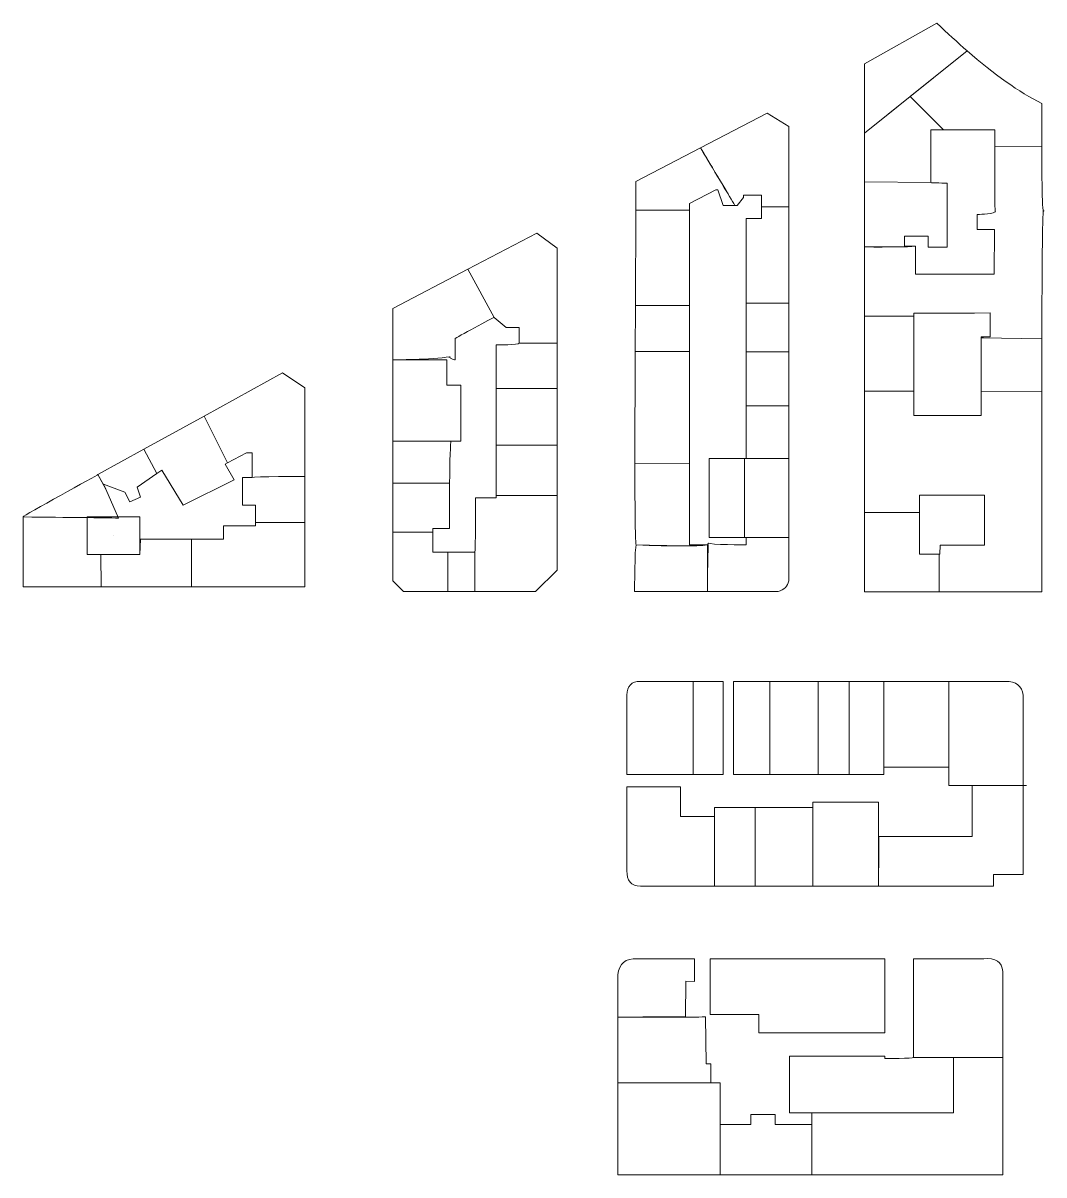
# Model space of a CAD drawing. Header units: inches. Extents: x 13 to 425, y 27 to 366.
# Drawn here: x 13.1 to 207.9, y 26.7 to 246.3 of the extents above; entities that cross this region are included whole.
import ezdxf

# ---------------------------------------------------------------- set-up
doc = ezdxf.new("R2010")
doc.units = ezdxf.units.IN
doc.header["$MEASUREMENT"] = 0
doc.layers.add('BUILDINGS', color=7, linetype='Continuous')

msp = doc.modelspace()

# ---------------------------------------------------------------- linework, layer by layer
at = {"layer": 'BUILDINGS', "color": 250, "lineweight": 13, "true_color": 0x231f20}
for p, q in [((182.37, 232.33), (173.63, 225.33)), ((188.72, 225.97), (182.37, 232.33)), ((173.63, 225.33), (173.63, 216.09)), ((186.29, 215.93), (186.29, 225.97)), ((186.29, 225.97), (188.72, 225.97)), ((173.63, 216.09), (186.29, 215.93)), ((154.03, 211.29), (154.03, 209.07)), ((159.2, 211.29), (154.03, 211.29)), ((159.2, 192.93), (159.2, 211.29)), ((130, 210.66), (129.95, 192.47)), ((140.24, 210.66), (130, 210.66)), ((140.24, 192.47), (140.24, 210.66)), ((154.03, 209.07), (151.05, 209.07)), ((151.05, 209.07), (151.05, 192.93)), ((111.1, 206.25), (97.97, 199.41)), ((115, 203.43), (111.1, 206.25)), ((115, 185.27), (115, 203.43)), ((97.97, 199.41), (103, 190.2)), ((129.95, 192.47), (129.92, 183.68)), ((129.95, 192.47), (140.24, 192.47)), ((140.24, 192.47), (129.95, 192.47)), ((140.24, 183.68), (140.24, 192.47)), ((151.05, 192.93), (151.05, 183.67)), ((159.2, 192.93), (151.05, 192.93)), ((151.05, 192.93), (159.2, 192.93)), ((159.2, 183.67), (159.2, 192.93)), ((103, 190.2), (105.26, 188.25)), ((173.63, 190.42), (173.63, 176.15)), ((183.07, 190.42), (173.63, 190.42)), ((183.07, 191), (194.64, 191)), ((183.07, 171.48), (183.07, 191)), ((183.07, 176.12), (183.07, 190.42)), ((194.64, 191), (197.64, 191.06)), ((197.64, 191.06), (197.64, 186.52)), ((105.26, 188.25), (107.76, 188.25)), ((107.76, 188.25), (107.76, 185.27)), ((107.76, 185.27), (115, 185.27)), ((197.64, 186.52), (195.92, 186.52)), ((195.92, 186.52), (195.92, 171.48)), ((129.92, 183.68), (129.85, 162.38)), ((129.92, 183.68), (140.24, 183.68)), ((140.24, 183.68), (129.92, 183.68)), ((140.24, 162.37), (140.24, 183.68)), ((151.05, 183.67), (151.05, 173.33)), ((159.2, 183.67), (151.05, 183.67)), ((151.05, 183.67), (159.2, 183.67)), ((159.2, 173.33), (159.2, 183.67)), ((93.97, 182.11), (83.63, 182.12)), ((83.63, 182.12), (83.63, 166.59)), ((93.97, 177.27), (93.97, 182.11)), ((96.63, 177.27), (93.97, 177.27)), ((96.63, 166.58), (96.63, 177.27)), ((103.39, 176.63), (103.39, 165.82)), ((115, 176.63), (103.39, 176.63)), ((115, 165.82), (115, 176.63)), ((173.63, 176.15), (183.07, 176.12)), ((173.63, 152.98), (173.63, 176.15)), ((173.63, 176.15), (183.07, 176.12)), ((183.07, 176.12), (183.07, 171.48)), ((195.92, 171.48), (195.92, 176.07)), ((195.92, 176.07), (207.49, 176.03)), ((207.49, 176.03), (207.49, 137.86)), ((47.62, 171.37), (36.15, 165.05)), ((52.12, 162.47), (47.62, 171.37)), ((151.05, 173.33), (151.05, 163.31)), ((159.2, 173.33), (151.05, 173.33)), ((151.05, 173.33), (159.2, 173.33)), ((159.2, 163.32), (159.2, 173.33)), ((183.07, 171.48), (195.92, 171.48)), ((195.92, 171.48), (183.07, 171.48)), ((36.15, 165.05), (27.37, 160.22)), ((38.64, 160.46), (36.15, 165.05)), ((36.15, 165.05), (38.64, 160.46)), ((83.63, 166.59), (94.77, 166.58)), ((94.77, 166.58), (96.63, 166.58)), ((103.39, 165.82), (103.39, 156.24)), ((115, 165.82), (103.39, 165.82)), ((103.39, 165.82), (115, 165.82)), ((115, 156.24), (115, 165.82)), ((151.05, 163.31), (159.2, 163.32)), ((34.86, 157.84), (38.64, 160.46)), ((38.64, 160.46), (39.55, 161.1)), ((39.55, 161.1), (43.65, 154.38)), ((51.64, 162.21), (52.12, 162.47)), ((53.38, 159.23), (51.64, 162.21)), ((129.85, 162.38), (140.24, 162.37)), ((27.37, 160.22), (28.85, 157.48)), ((28.85, 157.48), (28.42, 158.43)), ((28.42, 158.43), (32.52, 156.88)), ((43.65, 154.38), (53.38, 159.23)), ((32.52, 156.88), (33.47, 155.01)), ((35.5, 155.93), (34.86, 157.84)), ((103.39, 156.24), (115, 156.24)), ((184.17, 156.28), (184.17, 145.02)), ((196.55, 156.28), (184.17, 156.28)), ((196.55, 146.78), (196.55, 156.28)), ((33.47, 155.01), (35.5, 155.93)), ((25.32, 152), (13.08, 152.15)), ((13.08, 152.15), (13.08, 138.84)), ((25.32, 152.19), (35.34, 152.19)), ((25.32, 144.96), (25.32, 152.19)), ((25.32, 152.19), (25.32, 152.19)), ((25.32, 144.96), (25.32, 152)), ((35.34, 152.19), (35.34, 144.96)), ((184.17, 152.98), (173.63, 152.98)), ((173.63, 152.98), (184.17, 152.98)), ((173.63, 137.86), (173.63, 152.98)), ((184.17, 145.02), (184.17, 152.98)), ((184.17, 152.98), (184.17, 145.02)), ((57.44, 150.44), (51.32, 150.44)), ((51.32, 150.44), (51.32, 147.94)), ((57.44, 151.09), (57.44, 150.44)), ((66.86, 151.08), (57.44, 151.09)), ((66.86, 138.84), (66.86, 151.08)), ((30.33, 148.58), (30.33, 148.58)), ((35.5, 147.94), (35.34, 144.96)), ((45.23, 147.94), (35.5, 147.94)), ((45.23, 138.84), (45.23, 147.94)), ((51.32, 147.94), (45.23, 147.94)), ((45.23, 147.94), (45.23, 138.84)), ((91.31, 149.22), (83.63, 149.22)), ((83.63, 149.22), (83.63, 139.95)), ((91.31, 145.43), (91.31, 149.22)), ((94.14, 145.43), (91.31, 145.43)), ((94.14, 145.43), (94.13, 137.92)), ((94.13, 137.92), (94.14, 145.43)), ((99.29, 145.43), (94.14, 145.43)), ((99.29, 137.92), (99.29, 145.43)), ((187.89, 145.02), (184.17, 145.02)), ((184.17, 145.02), (187.89, 145.02)), ((184.17, 145.02), (188.02, 145.02)), ((187.89, 137.86), (187.89, 145.02)), ((187.89, 145.02), (187.89, 137.86)), ((188.02, 145.02), (188.08, 146.78)), ((188.08, 146.78), (196.55, 146.78)), ((27.93, 144.96), (25.32, 144.96)), ((35.34, 144.96), (25.32, 144.96)), ((35.34, 144.96), (27.93, 144.96)), ((27.93, 144.96), (27.97, 138.84)), ((27.97, 138.84), (27.93, 144.96)), ((13.08, 138.84), (27.97, 138.84)), ((27.97, 138.84), (45.23, 138.84)), ((45.23, 138.84), (66.86, 138.84)), ((83.63, 139.95), (85.66, 137.92)), ((85.66, 137.92), (94.13, 137.92)), ((94.13, 137.92), (99.29, 137.92)), ((187.89, 137.86), (173.63, 137.86)), ((207.49, 137.86), (187.89, 137.86)), ((145.05, 96.74), (145.04, 81.73)), ((152.78, 96.74), (145.05, 96.74)), ((152.78, 81.73), (152.78, 96.74)), ((145.04, 81.73), (152.78, 81.73)), ((144.22, 57.24), (144.23, 67.89)), ((144.23, 67.89), (177.55, 67.89)), ((177.55, 67.89), (177.55, 53.78)), ((153.51, 57.24), (144.22, 57.24)), ((153.51, 53.78), (153.51, 57.24)), ((177.55, 53.78), (153.51, 53.78)), ((190.65, 38.49), (190.65, 49.05)), ((190.65, 49.05), (200.03, 49.05)), ((200.03, 49.05), (200.03, 26.65)), ((126.56, 44.22), (146.14, 44.22)), ((126.56, 26.65), (126.56, 44.22)), ((146.14, 44.22), (146.14, 26.65)), ((151.96, 36.3), (151.96, 38.21)), ((151.96, 38.21), (156.6, 38.21)), ((156.6, 38.21), (156.6, 36.3)), ((163.61, 26.65), (163.61, 38.49)), ((163.61, 38.49), (190.65, 38.49)), ((146.14, 26.65), (146.14, 36.3)), ((146.14, 36.3), (151.96, 36.3)), ((156.6, 36.3), (163.61, 36.3)), ((163.61, 36.3), (163.61, 26.65)), ((146.14, 26.65), (126.56, 26.65)), ((163.61, 26.65), (146.14, 26.65)), ((200.03, 26.65), (163.61, 26.65))]:
    msp.add_line(p, q, dxfattribs=at)
for points in [[(187.47, 246.35), (187.47, 246.35), (173.63, 238.58), (173.63, 238.58)], [(193.25, 241.03), (191.38, 242.66), (189.45, 244.43), (187.47, 246.35)], [(173.63, 225.33), (173.63, 225.33), (193.25, 241.03), (193.25, 241.03)], [(193.25, 241.03), (193.25, 241.03), (182.37, 232.33), (182.37, 232.33)], [(207.49, 231.02), (203.13, 233.18), (198.4, 236.55), (193.25, 241.03)], [(173.63, 238.58), (173.63, 238.58), (173.63, 225.33), (173.63, 225.33)], [(182.37, 232.33), (182.37, 232.33), (188.72, 225.97), (188.72, 225.97)], [(207.49, 222.84), (207.49, 222.84), (207.49, 231.02), (207.49, 231.02)], [(155.06, 229.13), (155.06, 229.13), (142.36, 222.53), (142.36, 222.53)], [(159.2, 226.64), (159.2, 226.64), (155.06, 229.13), (155.06, 229.13)], [(159.2, 211.29), (159.2, 211.29), (159.2, 226.64), (159.2, 226.64)], [(188.72, 225.97), (188.72, 225.97), (198.51, 225.97), (198.51, 225.97)], [(198.51, 225.97), (198.51, 225.97), (198.51, 224.69), (198.5, 222.83)], [(142.36, 222.53), (142.36, 222.53), (130.02, 216.12), (130.02, 216.12)], [(148.92, 211.58), (147.87, 213.32), (145.71, 216.93), (142.36, 222.53)], [(142.36, 222.53), (145.64, 217.08), (147.86, 213.37), (148.92, 211.58)], [(207.49, 222.84), (207.49, 222.84), (198.5, 222.83), (198.5, 222.83)], [(198.5, 222.83), (198.5, 222.83), (207.49, 222.84), (207.49, 222.84)], [(198.5, 222.83), (198.5, 218.5), (198.51, 211.13), (198.6, 210.32)], [(207.78, 210.49), (207.49, 210.72), (207.49, 222.84), (207.49, 222.84)], [(130.02, 216.12), (130.02, 216.12), (130, 210.66), (130, 210.66)], [(186.29, 215.93), (186.29, 215.93), (173.63, 216.09), (173.63, 216.09)], [(173.63, 216.09), (173.63, 216.09), (173.63, 203.64), (173.63, 203.64)], [(189.41, 215.83), (189.41, 215.83), (186.29, 215.83), (186.29, 215.93)], [(189.41, 203.61), (189.41, 203.61), (189.41, 215.83), (189.41, 215.83)], [(140.24, 211.96), (140.24, 211.96), (145.27, 214.56), (145.27, 214.56)], [(145.27, 214.56), (145.27, 214.56), (145.64, 214.56), (145.64, 214.56)], [(145.64, 214.56), (145.64, 214.56), (146.68, 211.58), (146.68, 211.58)], [(150.57, 213.09), (150.57, 213.09), (150.57, 213.49), (150.57, 213.49)], [(150.57, 213.49), (150.57, 213.49), (150.81, 213.49), (151.05, 213.49)], [(151.05, 213.49), (151.05, 213.49), (154.03, 213.49), (154.03, 213.49)], [(154.03, 213.49), (154.03, 213.49), (154.03, 211.29), (154.03, 211.29)], [(140.24, 210.66), (140.24, 210.66), (140.24, 211.96), (140.24, 211.96)], [(146.68, 211.58), (146.68, 211.58), (148.92, 211.58), (148.92, 211.58)], [(148.92, 211.58), (148.92, 211.58), (149.34, 211.58), (149.34, 211.58)], [(149.34, 211.58), (149.34, 211.58), (150.57, 213.09), (150.57, 213.09)], [(154.03, 211.29), (154.03, 211.29), (159.2, 211.29), (159.2, 211.29)], [(130, 210.66), (130, 210.66), (140.24, 210.66), (140.24, 210.66)], [(198.6, 210.32), (197.69, 209.84), (195.17, 209.84), (195.17, 209.84)], [(195.17, 209.84), (195.17, 209.84), (195.17, 206.96), (195.17, 206.96)], [(198.6, 210.32), (198.6, 210.32), (198.61, 210.34), (198.62, 210.35)], [(198.62, 210.35), (198.61, 210.34), (198.61, 210.34), (198.6, 210.32)], [(198.62, 210.35), (198.7, 210.43), (198.65, 210.38), (198.62, 210.35)], [(207.5, 186.12), (207.52, 195.48), (207.55, 208.25), (207.78, 210.49)], [(207.78, 210.49), (207.78, 210.49), (207.79, 210.49), (207.79, 210.5)], [(207.79, 210.5), (207.78, 210.49), (207.78, 210.49), (207.78, 210.49)], [(207.79, 210.5), (207.82, 210.52), (207.86, 210.55), (207.88, 210.57)], [(207.88, 210.57), (207.87, 210.56), (207.84, 210.53), (207.79, 210.5)], [(207.88, 210.57), (207.89, 210.58), (207.9, 210.58), (207.9, 210.59)], [(207.9, 210.59), (207.9, 210.58), (207.89, 210.58), (207.88, 210.57)], [(207.9, 210.59), (207.9, 210.59), (207.9, 210.59), (207.9, 210.59)], [(195.17, 206.96), (195.17, 206.96), (198.44, 206.96), (198.44, 206.96)], [(198.44, 206.96), (198.44, 206.96), (198.41, 198.44), (198.41, 198.44)], [(181.29, 203.8), (181.29, 203.8), (181.29, 205.69), (181.29, 205.69)], [(181.29, 205.69), (181.29, 205.69), (185.78, 205.69), (185.78, 205.69)], [(185.78, 205.69), (185.78, 205.69), (185.78, 203.61), (185.78, 203.61)], [(173.63, 203.64), (178.48, 203.64), (181.77, 203.64), (183.36, 203.8)], [(183.36, 203.8), (181.81, 203.62), (178.61, 203.62), (173.63, 203.64)], [(173.63, 203.64), (173.63, 203.64), (173.63, 190.42), (173.63, 190.42)], [(183.36, 203.8), (183.36, 203.8), (181.29, 203.8), (181.29, 203.8)], [(183.36, 198.44), (183.36, 198.44), (183.36, 203.8), (183.36, 203.8)], [(185.78, 203.61), (185.78, 203.61), (189.41, 203.61), (189.41, 203.61)], [(97.97, 199.41), (97.97, 199.41), (83.63, 191.93), (83.63, 191.93)], [(103, 190.2), (103, 190.2), (97.97, 199.41), (97.97, 199.41)], [(198.41, 198.44), (198.41, 198.44), (183.36, 198.44), (183.36, 198.44)], [(83.63, 191.93), (83.63, 191.93), (83.63, 182.12), (83.63, 182.12)], [(95.56, 186.22), (95.56, 186.22), (102.91, 190.27), (103, 190.2)], [(102.98, 190.22), (102.98, 190.21), (102.98, 190.21), (103, 190.2)], [(103, 190.2), (103, 190.2), (102.99, 190.21), (102.98, 190.22)], [(173.63, 190.42), (173.63, 190.42), (183.07, 190.42), (183.07, 190.42)], [(183.07, 190.42), (183.07, 190.42), (183.07, 191), (183.07, 191)], [(183.07, 191), (183.07, 191), (194.64, 191), (194.64, 191)], [(194.64, 191), (194.64, 191), (197.64, 191.06), (197.64, 191.06)], [(197.64, 191.06), (197.64, 191.06), (197.64, 186.52), (197.64, 186.52)], [(95.56, 182.12), (95.56, 182.12), (95.56, 186.22), (95.56, 186.22)], [(107.76, 185.27), (107.76, 184.95), (103.39, 184.95), (103.39, 184.95)], [(103.39, 184.95), (103.39, 184.95), (103.39, 176.63), (103.39, 176.63)], [(115, 185.27), (115, 185.27), (107.76, 185.27), (107.76, 185.27)], [(115, 176.63), (115, 176.63), (115, 185.27), (115, 185.27)], [(197.64, 186.52), (197.64, 186.52), (196.27, 186.52), (195.92, 186.34)], [(195.92, 186.34), (195.92, 186.34), (195.92, 176.07), (195.92, 176.07)], [(207.5, 186.12), (207.5, 186.12), (195.92, 186.34), (195.92, 186.34)], [(195.92, 186.34), (195.92, 186.34), (207.5, 186.12), (207.5, 186.12)], [(207.49, 176.03), (207.49, 176.03), (207.49, 180.44), (207.5, 186.12)], [(83.63, 182.12), (83.63, 182.12), (91.13, 182.12), (94.5, 182.71)], [(94.5, 182.71), (94.42, 182.6), (94.39, 182.55), (94.39, 182.55)], [(94.39, 182.55), (94.39, 182.55), (94.44, 182.61), (94.5, 182.71)], [(94.5, 182.71), (94.42, 182.62), (94.39, 182.58), (94.39, 182.58)], [(94.39, 182.58), (94.39, 182.58), (94.43, 182.62), (94.5, 182.71)], [(94.5, 182.71), (94.46, 182.66), (94.42, 182.61), (94.42, 182.61)], [(94.42, 182.61), (94.42, 182.61), (94.44, 182.64), (94.5, 182.71)], [(94.5, 182.71), (94.56, 182.72), (94.58, 182.7), (94.58, 182.7)], [(94.58, 182.7), (94.58, 182.7), (94.53, 182.67), (94.5, 182.71)], [(94.5, 182.71), (94.5, 182.23), (95.56, 182.12), (95.56, 182.12)], [(62.61, 179.62), (62.61, 179.62), (47.62, 171.37), (47.62, 171.37)], [(66.86, 176.8), (66.86, 176.8), (62.61, 179.62), (62.61, 179.62)], [(66.86, 159.86), (66.86, 159.86), (66.86, 176.8), (66.86, 176.8)], [(103.39, 176.63), (103.39, 176.63), (115, 176.63), (115, 176.63)], [(195.92, 176.07), (195.92, 176.07), (207.49, 176.03), (207.49, 176.03)], [(47.62, 171.37), (47.62, 171.37), (52.12, 162.47), (52.12, 162.47)], [(83.63, 166.59), (83.63, 166.59), (83.63, 158.6), (83.63, 158.6)], [(94.77, 166.58), (94.45, 166.57), (83.63, 166.59), (83.63, 166.59)], [(94.49, 158.6), (94.53, 162.64), (94.61, 166.58), (94.77, 166.58)], [(52.12, 162.47), (52.12, 162.47), (55.73, 164.4), (55.73, 164.4)], [(55.73, 164.4), (55.73, 164.4), (56.8, 164.4), (56.8, 164.4)], [(56.8, 164.4), (56.8, 164.4), (56.8, 159.7), (56.8, 159.7)], [(150.74, 163.31), (150.74, 163.31), (143.99, 163.31), (143.99, 163.31)], [(143.99, 163.31), (143.99, 163.31), (143.99, 148.25), (143.99, 148.25)], [(150.73, 148.25), (150.73, 150.23), (150.72, 155.27), (150.74, 163.31)], [(150.74, 163.31), (150.74, 155.22), (150.74, 150.22), (150.73, 148.25)], [(159.2, 163.32), (159.2, 163.32), (150.74, 163.31), (150.74, 163.31)], [(159.2, 148.25), (159.2, 148.25), (159.2, 163.32), (159.2, 163.32)], [(129.85, 162.38), (129.85, 162.38), (129.8, 146.54), (130.1, 146.8)], [(140.24, 162.37), (140.24, 162.37), (129.85, 162.38), (129.85, 162.38)], [(140.24, 146.83), (140.24, 146.83), (140.24, 162.37), (140.24, 162.37)], [(27.37, 160.22), (27.37, 160.22), (13.08, 152.35), (13.08, 152.15)], [(28.85, 157.47), (28.85, 157.47), (27.37, 160.22), (27.37, 160.22)], [(56.8, 159.7), (56.8, 159.7), (54.94, 159.7), (54.94, 159.7)], [(54.94, 159.7), (54.94, 159.7), (54.94, 154.38), (54.94, 154.38)], [(66.86, 159.86), (66.86, 159.86), (56.8, 159.86), (56.8, 159.7)], [(56.8, 159.7), (56.8, 159.86), (66.86, 159.86), (66.86, 159.86)], [(66.86, 151.08), (66.86, 151.08), (66.86, 159.86), (66.86, 159.86)], [(83.63, 158.6), (83.63, 158.6), (94.49, 158.6), (94.49, 158.6)], [(83.63, 158.6), (83.63, 158.6), (83.63, 149.22), (83.63, 149.22)], [(94.49, 158.6), (94.49, 158.6), (83.63, 158.6), (83.63, 158.6)], [(94.45, 149.97), (94.45, 149.97), (94.45, 154.33), (94.49, 158.6)], [(31.31, 151.94), (31.31, 151.94), (28.85, 157.47), (28.85, 157.47)], [(103.39, 156.24), (103.39, 156.24), (103.39, 155.77), (103.39, 155.77)], [(115, 156.24), (115, 156.24), (103.39, 156.24), (103.39, 156.24)], [(115, 142.02), (115, 142.02), (115, 156.24), (115, 156.24)], [(54.94, 154.38), (54.94, 154.38), (57.44, 154.38), (57.44, 154.38)], [(57.44, 154.38), (57.44, 154.38), (57.44, 151.09), (57.44, 151.09)], [(99.45, 155.77), (99.45, 155.77), (99.45, 145.43), (99.29, 145.43)], [(103.39, 155.77), (103.39, 155.77), (99.45, 155.77), (99.45, 155.77)], [(13.08, 152.15), (22.09, 152.06), (28.26, 151.98), (31.31, 151.94)], [(57.44, 151.09), (57.44, 151.09), (66.86, 151.08), (66.86, 151.08)], [(91.31, 149.22), (91.31, 149.22), (91.31, 149.97), (91.31, 149.97)], [(91.31, 149.97), (91.31, 149.97), (94.45, 149.97), (94.45, 149.97)], [(83.63, 149.22), (83.63, 149.22), (91.31, 149.22), (91.31, 149.22)], [(143.99, 148.25), (143.99, 148.25), (150.73, 148.25), (150.73, 148.25)], [(150.73, 148.25), (150.73, 148.25), (159.2, 148.25), (159.2, 148.25)], [(151.05, 148.25), (151.05, 148.25), (151.05, 146.83), (151.05, 146.83)], [(159.2, 148.25), (159.2, 148.25), (151.05, 148.25), (151.05, 148.25)], [(159.2, 139.95), (159.2, 139.95), (159.2, 148.25), (159.2, 148.25)], [(99.29, 145.43), (99.29, 145.43), (99.29, 137.92), (99.29, 137.92)], [(130.1, 146.8), (129.8, 146.54), (129.78, 137.92), (129.78, 137.92)], [(130.1, 146.8), (137.08, 146.62), (141.63, 146.57), (143.69, 146.83)], [(143.69, 146.83), (141.61, 146.54), (136.98, 146.54), (130.1, 146.8)], [(143.69, 146.83), (143.69, 146.83), (140.24, 146.83), (140.24, 146.83)], [(143.69, 146.81), (143.69, 146.82), (143.69, 146.83), (143.69, 146.83)], [(143.69, 146.83), (143.69, 146.82), (143.69, 146.82), (143.69, 146.81)], [(143.7, 137.92), (143.7, 137.92), (143.69, 146.54), (143.69, 146.83)], [(143.69, 146.75), (143.69, 146.76), (143.69, 146.79), (143.69, 146.81)], [(143.69, 146.81), (143.69, 146.79), (143.69, 146.77), (143.69, 146.75)], [(143.69, 146.75), (143.69, 146.75), (143.69, 146.75), (143.69, 146.75)], [(143.84, 146.78), (143.7, 144.97), (143.7, 137.92), (143.7, 137.92)], [(143.73, 146.73), (143.73, 146.73), (143.77, 146.74), (143.84, 146.78)], [(143.84, 146.78), (143.77, 146.74), (143.74, 146.74), (143.73, 146.73)], [(143.73, 146.73), (143.74, 146.74), (143.77, 146.76), (143.84, 146.78)], [(143.84, 146.78), (143.77, 146.76), (143.73, 146.73), (143.73, 146.73)], [(143.73, 146.73), (143.73, 146.73), (143.73, 146.73), (143.73, 146.73)], [(143.73, 146.73), (143.73, 146.73), (143.73, 146.73), (143.73, 146.73)], [(143.89, 147.17), (143.79, 147), (143.74, 146.89), (143.84, 146.78)], [(143.81, 146.79), (143.8, 146.79), (143.8, 146.79), (143.8, 146.79)], [(143.8, 146.79), (143.8, 146.79), (143.8, 146.79), (143.81, 146.79)], [(143.8, 146.79), (143.8, 146.79), (143.8, 146.79), (143.8, 146.79)], [(143.81, 146.79), (143.81, 146.79), (143.81, 146.79), (143.81, 146.79)], [(143.81, 146.79), (143.81, 146.79), (143.81, 146.79), (143.81, 146.79)], [(143.83, 146.78), (143.82, 146.78), (143.82, 146.78), (143.81, 146.79)], [(143.81, 146.79), (143.82, 146.78), (143.82, 146.78), (143.83, 146.78)], [(143.84, 146.78), (143.84, 146.78), (143.84, 146.78), (143.83, 146.78)], [(143.83, 146.78), (143.83, 146.78), (143.84, 146.78), (143.84, 146.78)], [(151.05, 146.83), (151.05, 146.83), (143.94, 146.83), (143.89, 147.17)], [(110.9, 137.92), (110.9, 137.92), (115, 142.02), (115, 142.02)], [(157.17, 137.92), (158.36, 138.27), (159.04, 138.94), (159.2, 139.95)], [(99.29, 137.92), (99.29, 137.92), (110.9, 137.92), (110.9, 137.92)], [(129.78, 137.92), (129.78, 137.92), (143.7, 137.92), (143.7, 137.92)], [(143.7, 137.92), (143.7, 137.92), (157.17, 137.92), (157.17, 137.92)], [(130.83, 120.79), (129.2, 120.79), (128.36, 119.91), (128.32, 118.15)], [(140.94, 120.79), (140.94, 120.79), (130.83, 120.79), (130.83, 120.79)], [(140.95, 103.04), (140.94, 105.91), (140.94, 111.92), (140.94, 120.79)], [(146.68, 120.79), (146.68, 120.79), (140.94, 120.79), (140.94, 120.79)], [(140.94, 120.79), (140.96, 111.65), (140.96, 105.82), (140.95, 103.04)], [(146.68, 103.04), (146.68, 105.54), (146.68, 111.58), (146.68, 120.79)], [(155.59, 120.79), (155.59, 120.79), (148.68, 120.79), (148.68, 120.79)], [(148.68, 120.79), (148.69, 111.71), (148.69, 105.87), (148.68, 103.04)], [(155.59, 103.04), (155.59, 105.39), (155.59, 111.42), (155.59, 120.79)], [(164.79, 120.79), (164.79, 120.79), (155.59, 120.79), (155.59, 120.79)], [(155.59, 120.79), (155.61, 111.14), (155.6, 105.33), (155.59, 103.04)], [(164.79, 103.04), (164.79, 105.53), (164.79, 111.55), (164.79, 120.79)], [(170.7, 120.79), (170.7, 120.79), (164.79, 120.79), (164.79, 120.79)], [(164.79, 120.79), (164.8, 111.29), (164.8, 105.46), (164.79, 103.04)], [(170.71, 103.04), (170.71, 105.98), (170.71, 111.97), (170.7, 120.79)], [(177.36, 120.79), (177.36, 120.79), (170.7, 120.79), (170.7, 120.79)], [(170.7, 120.79), (170.72, 111.76), (170.72, 105.91), (170.71, 103.04)], [(177.36, 103.04), (177.36, 105.46), (177.36, 111.49), (177.36, 120.79)], [(189.73, 120.79), (189.73, 120.79), (177.36, 120.79), (177.36, 120.79)], [(177.36, 120.79), (177.37, 111.21), (177.37, 106.8), (177.36, 104.45)], [(189.74, 100.91), (189.74, 104.64), (189.74, 113.38), (189.73, 120.79)], [(189.73, 120.79), (189.73, 120.79), (200.54, 120.79), (200.54, 120.79)], [(189.73, 104.45), (189.73, 107.32), (189.73, 111.92), (189.73, 120.79)], [(200.54, 120.79), (202.6, 120.82), (203.73, 119.94), (203.91, 118.15)], [(128.32, 118.15), (128.32, 118.15), (128.32, 103.04), (128.32, 103.04)], [(203.91, 118.15), (203.91, 118.15), (203.91, 100.92), (203.91, 100.92)], [(177.36, 104.45), (177.36, 104.45), (189.73, 104.45), (189.73, 104.45)], [(128.32, 103.04), (128.32, 103.04), (140.95, 103.04), (140.95, 103.04)], [(140.95, 103.04), (140.95, 103.04), (146.68, 103.04), (146.68, 103.04)], [(148.68, 103.04), (148.68, 103.04), (155.59, 103.04), (155.59, 103.04)], [(155.59, 103.04), (155.59, 103.04), (164.79, 103.04), (164.79, 103.04)], [(164.79, 103.04), (164.79, 103.04), (170.71, 103.04), (170.71, 103.04)], [(170.71, 103.04), (170.71, 103.04), (177.36, 103.04), (177.36, 103.04)], [(138.57, 100.67), (138.57, 100.67), (128.32, 100.66), (128.32, 100.66)], [(128.32, 100.66), (128.32, 100.66), (128.32, 84.63), (128.32, 84.63)], [(138.57, 95.01), (138.57, 95.01), (138.57, 100.67), (138.57, 100.67)], [(203.91, 100.92), (203.91, 100.92), (189.74, 100.91), (189.74, 100.91)], [(194.21, 100.92), (194.21, 100.92), (194.21, 91.2), (194.21, 91.2)], [(203.91, 100.92), (206.02, 100.92), (202.93, 100.92), (194.21, 100.92)], [(203.91, 83.95), (203.91, 83.95), (203.91, 100.92), (203.91, 100.92)], [(163.79, 96.76), (163.79, 96.76), (152.78, 96.76), (152.78, 96.76)], [(152.78, 96.76), (152.78, 96.76), (152.78, 81.73), (152.78, 81.73)], [(163.79, 81.73), (163.78, 84.86), (163.78, 89.87), (163.79, 96.76)], [(163.8, 97.76), (163.8, 97.76), (163.79, 81.73), (163.79, 81.73)], [(176.35, 97.76), (174, 97.75), (169.78, 97.75), (163.8, 97.76)], [(176.35, 81.73), (176.35, 81.73), (176.35, 97.76), (176.35, 97.76)], [(145.05, 95.01), (145.05, 95.01), (138.57, 95.01), (138.57, 95.01)], [(145.04, 81.73), (145.04, 81.73), (145.05, 95.01), (145.05, 95.01)], [(176.36, 91.2), (176.36, 87.1), (176.36, 83.95), (176.35, 81.73)], [(194.21, 91.2), (194.21, 91.2), (176.36, 91.2), (176.36, 91.2)], [(128.32, 84.63), (128.26, 82.87), (129.13, 81.73), (130.88, 81.73)], [(198.27, 81.73), (198.27, 81.73), (198.27, 83.95), (198.27, 83.95)], [(198.27, 83.95), (198.27, 83.95), (203.91, 83.95), (203.91, 83.95)], [(130.88, 81.73), (130.88, 81.73), (145.04, 81.73), (145.04, 81.73)], [(152.78, 81.73), (152.78, 81.73), (163.79, 81.73), (163.79, 81.73)], [(163.79, 81.73), (163.79, 81.73), (176.35, 81.73), (176.35, 81.73)], [(176.35, 81.73), (176.35, 81.73), (198.27, 81.73), (198.27, 81.73)], [(126.56, 64.04), (126.55, 66.39), (127.52, 67.67), (129.5, 67.89)], [(129.5, 67.89), (129.5, 67.89), (141.24, 67.89), (141.24, 67.89)], [(141.24, 67.89), (141.24, 67.89), (141.24, 63.52), (141.24, 63.52)], [(183.01, 49.05), (183.01, 49.05), (183.01, 67.89), (183.01, 67.89)], [(183.01, 67.89), (183.01, 67.89), (196.42, 67.89), (196.42, 67.89)], [(196.42, 67.89), (198.68, 68.09), (199.88, 67.29), (200.03, 65.48)], [(126.56, 56.77), (126.56, 56.77), (126.56, 64.04), (126.56, 64.04)], [(200.03, 65.48), (200.03, 65.48), (200.03, 49.05), (200.03, 49.05)], [(139.58, 63.61), (139.58, 63.61), (139.48, 56.78), (139.48, 56.78)], [(141.24, 63.52), (141.24, 63.52), (139.58, 63.61), (139.58, 63.61)], [(139.48, 56.78), (136.33, 56.79), (132.04, 56.78), (126.56, 56.77)], [(126.56, 56.77), (134.55, 56.77), (140.2, 56.77), (143.32, 56.78)], [(126.56, 44.22), (126.56, 44.22), (126.56, 56.77), (126.56, 56.77)], [(143.32, 56.78), (143.32, 56.78), (143.41, 47.87), (143.41, 47.87)], [(159.33, 49.32), (159.33, 49.32), (177.55, 49.32), (177.55, 49.32)], [(159.33, 38.49), (159.33, 38.49), (159.33, 49.32), (159.33, 49.32)], [(177.55, 49.32), (177.55, 49.32), (177.55, 48.86), (177.55, 48.86)], [(177.55, 48.86), (177.55, 48.86), (183.01, 48.86), (183.01, 49.05)], [(183.01, 49.05), (183.01, 49.05), (190.65, 49.05), (190.65, 49.05)], [(200.03, 49.05), (200.03, 49.05), (183.01, 49.05), (183.01, 49.05)], [(190.65, 49.05), (190.65, 49.05), (190.65, 38.49), (190.65, 38.49)], [(143.41, 47.87), (143.41, 47.87), (144.32, 47.87), (144.32, 47.87)], [(144.32, 47.87), (144.32, 47.87), (144.31, 44.22), (144.31, 44.22)], [(144.31, 44.22), (144.31, 44.22), (126.56, 44.22), (126.56, 44.22)], [(190.65, 38.49), (190.65, 38.49), (159.33, 38.49), (159.33, 38.49)]]:
    msp.add_open_spline(points, degree=3, dxfattribs=at)

doc.saveas('drawing.dxf')
